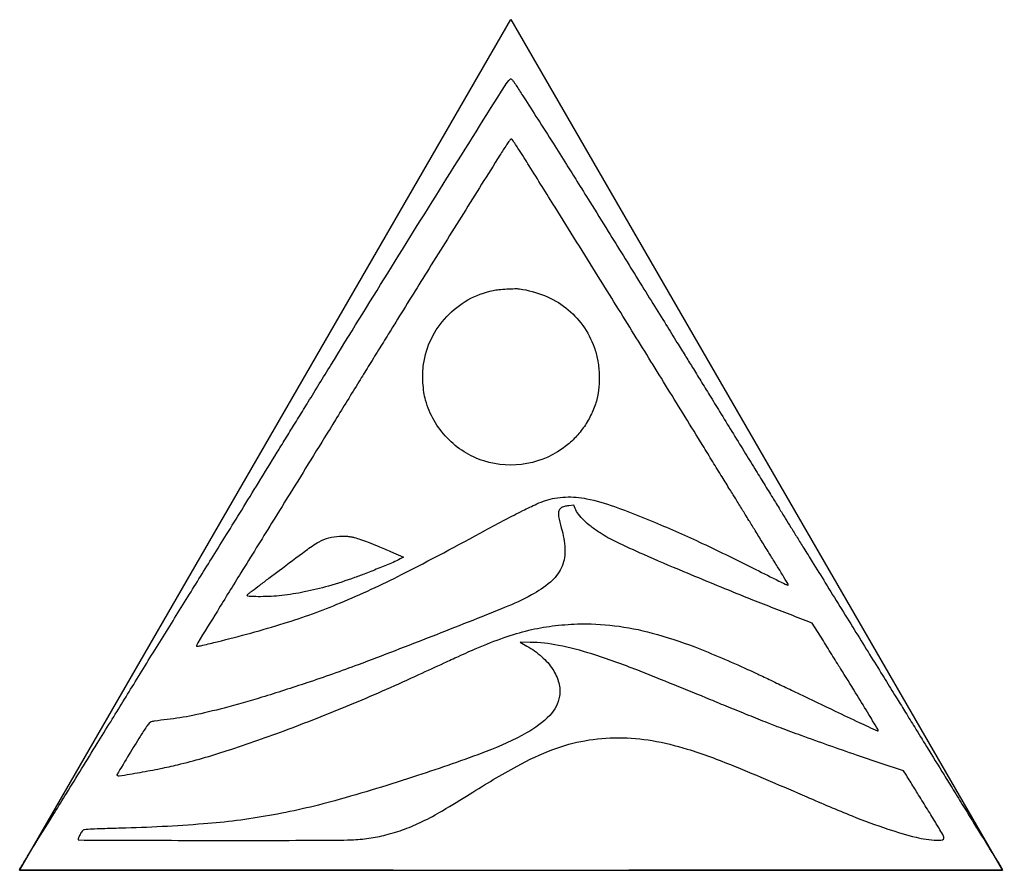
# Model space of a CAD drawing. Header units: millimetres. Extents: x 7 to 202, y 10 to 284.
# Drawn here: x 152.5 to 197.5, y 57.03 to 96 of the extents above; entities that cross this region are included whole.
import ezdxf

# ---------------------------------------------------------------- set-up
doc = ezdxf.new("R2010")
doc.units = ezdxf.units.MM
doc.layers.add('CUT', color=1, linetype='Continuous')
doc.layers.add('ENGRAVE', color=7, linetype='Continuous')

msp = doc.modelspace()

# ---------------------------------------------------------------- linework, layer by layer
at = {"layer": 'CUT'}
msp.add_lwpolyline([(152.5, 57.029), (175, 96), (197.5, 57.029)], close=True, dxfattribs=at)
at = {"layer": 'ENGRAVE', "extrusion": (0, 0, -1)}
for points in [[(-175.273, 92.931, 0.00239), (-175.578, 92.458, 0.000308), (-176.225, 91.441, 0.000389), (-176.927, 90.334, 0.000566), (-177.545, 89.357, 0.001004), (-178.022, 88.596, 0.000539), (-178.608, 87.656, 0.000328), (-179.449, 86.302, 0.000079), (-180.84, 84.056, -0.000048), (-181.496, 82.998, -0.000062), (-182.097, 82.028, -0.000046), (-182.601, 81.215, -0.000558), (-182.796, 80.902, 0.001221), (-182.97, 80.621, 0.000207), (-183.301, 80.083, 0.000226), (-183.69, 79.451, 0.000201), (-184.094, 78.794, -0.000191), (-184.553, 78.046, -0.000106), (-185.113, 77.134, -0.000106), (-185.68, 76.212, -0.000171), (-186.163, 75.427, 0.000093), (-186.59, 74.735, 0.000117), (-186.984, 74.095, 0.000092), (-187.314, 73.559, 0.00096), (-187.449, 73.338, -0.001425), (-187.573, 73.135, -0.00023), (-187.817, 72.74, -0.000254), (-188.105, 72.275, -0.000224), (-188.406, 71.79, 0.000224), (-188.796, 71.162, 0.000066), (-189.393, 70.199, 0.000066), (-190.064, 69.115, 0.000071), (-190.719, 68.056, -0.000018), (-191.349, 67.039, -0.000022), (-191.943, 66.079, -0.000019), (-192.444, 65.269, -0.00014), (-192.683, 64.884, 0.000329), (-193.067, 64.263, 0.00025), (-193.487, 63.583, 0.000175), (-194.03, 62.701, 0.000057), (-194.831, 61.401, -0.000219), (-195.247, 60.724, -0.000148), (-195.724, 59.952, -0.000149), (-196.185, 59.206, -0.000296), (-196.551, 58.615, 0.00011), (-197.184, 57.592, 0.002073), (-197.381, 57.271, 0.002468), (-197.49, 57.091, 0.134884), (-197.5, 57.053, 0.413894), (-197.49, 57.043, 0.000001), (-190.891, 57.036, 0.00017), (-183.628, 57.031, 0.000102), (-175, 57.029, 0.000098), (-166.372, 57.031, 0.000164), (-159.109, 57.036, 0.000001), (-152.51, 57.043, 0.413905), (-152.5, 57.053, 0.137132), (-152.513, 57.1, 0.000532), (-152.808, 57.585, 0.001624), (-153.245, 58.297, 0.000271), (-154.089, 59.66, -0.000312), (-154.643, 60.555, -0.00016), (-155.336, 61.678, -0.000159), (-156.048, 62.833, -0.000241), (-156.668, 63.839, 0.000365), (-157.792, 65.664, 0.000302), (-158.993, 67.608, 0.0003), (-160.204, 69.562, 0.000348), (-161.36, 71.423, -0.000605), (-161.976, 72.417, -0.000427), (-162.667, 73.535, -0.000382), (-163.437, 74.786, -0.000277), (-164.294, 76.182, 0.000354), (-164.463, 76.458, 0.000197), (-164.669, 76.793, 0.000197), (-164.878, 77.132, 0.00032), (-165.056, 77.42, -0.000484), (-165.285, 77.79, -0.000083), (-165.716, 78.49, -0.000091), (-166.222, 79.313, -0.000081), (-166.748, 80.167, 0.001101), (-169.356, 84.389, 0.001002), (-172.065, 88.734, 0.000146), (-174.731, 92.987, 0.053212), (-174.96, 93.279, 0.320921), (-175, 93.286, 0.099034), (-175.051, 93.248, 0.034016), (-175.128, 93.149, 0.004692)], [(-174.795, 90.264, -0.007199), (-174.491, 89.793, -0.000117), (-172.821, 87.122, -0.000351), (-171.142, 84.431, -0.000568), (-169.719, 82.141, -0.000394), (-169.379, 81.591, -0.000176), (-168.933, 80.868, -0.000174), (-168.461, 80.104, -0.000237), (-168.036, 79.413, 0.000212), (-166.965, 77.671, 0.000257), (-165.959, 76.038, 0.000269), (-164.992, 74.472, 0.000282), (-164.038, 72.932, -0.000331), (-162.633, 70.662, -0.000711), (-161.553, 68.909, -0.000129), (-160.653, 67.445, -0.046012), (-160.597, 67.33, -0.480254), (-160.614, 67.299, -0.081543), (-160.692, 67.3, -0.014324), (-160.885, 67.341, -0.000625), (-161.552, 67.502, -0.015369), (-164.606, 68.347, -0.023465), (-167.191, 69.282, -0.019543), (-169.992, 70.579, -0.007245), (-173.833, 72.612, 0.004058), (-174.743, 73.102, 0.006337), (-175.536, 73.507, 0.00684), (-176.181, 73.815, 0.027779), (-176.586, 73.976, 0.039845), (-177.012, 74.08, 0.029987), (-177.491, 74.13, 0.02925), (-177.987, 74.121, 0.032109), (-178.463, 74.055, 0.036489), (-179.74, 73.693, 0.011787), (-181.572, 72.977, 0.010593), (-183.761, 72.006, 0.007188), (-186.213, 70.813, -0.000293), (-187.267, 70.281, -0.00773), (-187.552, 70.144, -0.03744), (-187.676, 70.097, -0.620966), (-187.698, 70.122, -0.045062), (-187.677, 70.165, -0.000254), (-187.441, 70.553, -0.00109), (-187.171, 70.994, -0.000692), (-186.854, 71.507, 0.000236), (-186.516, 72.052, 0.000243), (-186.183, 72.593, 0.000234), (-185.894, 73.061, 0.001033), (-185.724, 73.338, -0.000577), (-185.589, 73.559, -0.000406), (-185.437, 73.807, -0.00041), (-185.291, 74.044, -0.000861), (-185.177, 74.228, 0.001072), (-185.026, 74.472, 0.000109), (-184.668, 75.052, 0.000136), (-184.242, 75.745, 0.000108), (-183.783, 76.491, -0.000441), (-182.174, 79.105, -0.000516), (-180.642, 81.582, -0.000471), (-178.993, 84.236, -0.000278), (-177.02, 87.403, -0.000311), (-175.837, 89.296, -0.003414), (-175.357, 90.052, -0.002212), (-175.06, 90.507, -0.332892), (-175.005, 90.527, -0.142019), (-174.981, 90.511, -0.008979), (-174.925, 90.444, -0.012628), (-174.862, 90.361, -0.009018)], [(-175.387, 83.666, 0.060152), (-176.538, 83.358, 0.070717), (-177.516, 82.795, 0.072342), (-178.282, 81.994, 0.067204), (-178.81, 80.989, 0.042347), (-178.963, 80.427, 0.032376), (-179.037, 79.794, 0.032598), (-179.028, 79.162, 0.045516), (-178.932, 78.606, 0.041522), (-178.718, 78.009, 0.038236), (-178.404, 77.437, 0.038238), (-178.006, 76.921, 0.041542), (-177.544, 76.486, 0.122654), (-175.732, 75.66, 0.124465), (-173.755, 75.786, 0.124495), (-172.076, 76.837, 0.122748), (-171.087, 78.566, 0.034548), (-171.012, 78.927, 0.0199), (-170.969, 79.369, 0.019788), (-170.961, 79.82, 0.03031), (-170.993, 80.21, 0.077794), (-171.352, 81.38, 0.075758), (-172.055, 82.397, 0.075541), (-173.03, 83.16, 0.076652), (-174.184, 83.595, 0.027367), (-174.441, 83.634, 0.009786), (-174.811, 83.663, 0.009084), (-175.175, 83.678, 0.040843)], [(-177.313, 73.645, -0.127002), (-177.206, 73.528, -0.128389), (-177.17, 73.373, -0.053155), (-177.203, 73.119, -0.006875), (-177.34, 72.588, 0.064319), (-177.47, 71.644, 0.113434), (-177.3, 70.879, 0.10648), (-176.803, 70.233, 0.052126), (-175.941, 69.645, 0.028076), (-174.704, 69.064, 0.002283), (-171.374, 67.743, 0.003321), (-168.002, 66.448, 0.009728), (-165.656, 65.617, 0.005835), (-163.591, 64.957, 0.010242), (-161.867, 64.466, 0.012335), (-160.428, 64.126, 0.023372), (-159.252, 63.935, -0.002113), (-158.682, 63.868, -0.051451), (-158.526, 63.832, -0.129802), (-158.428, 63.767, -0.032724), (-158.31, 63.615, -0.010586), (-158.019, 63.166, -0.00206), (-157.516, 62.344, -0.000159), (-156.952, 61.412, -0.372912), (-156.957, 61.383, -0.216901), (-157.061, 61.356, -0.001433), (-158.012, 61.519, -0.006177), (-158.947, 61.694, -0.010069), (-159.736, 61.868, -0.019889), (-161.999, 62.513, -0.010113), (-164.792, 63.492, -0.009576), (-167.809, 64.686, -0.009539), (-170.782, 65.997, 0.000265), (-171.94, 66.533, 0.001307), (-172.594, 66.833, 0.002297), (-173.044, 67.035, 0.003638), (-173.431, 67.204, 0.016431), (-174.692, 67.695, 0.025487), (-175.812, 68.026, 0.027456), (-176.895, 68.225, 0.024103), (-178.041, 68.315, 0.038251), (-179.737, 68.237, 0.034501), (-181.463, 67.902, 0.028169), (-183.417, 67.261, 0.013731), (-185.834, 66.237, 0.003056), (-186.208, 66.063, 0.000774), (-186.815, 65.776, 0.000789), (-187.506, 65.446, 0.000798), (-188.194, 65.116, -0.000889), (-189.846, 64.322, -0.002916), (-190.941, 63.806, -0.000599), (-191.782, 63.417, -0.547288), (-191.812, 63.436, -0.136767), (-191.795, 63.498, -0.000351), (-191.328, 64.269, -0.002054), (-190.778, 65.167, -0.001087), (-190.09, 66.276, 0.000165), (-189.949, 66.503, 0.000056), (-189.744, 66.831, 0.000056), (-189.518, 67.194, 0.000064), (-189.303, 67.54), (-188.794, 68.359), (-188.513, 68.465, 0.002555), (-188.028, 68.65, 0.000379), (-187.053, 69.03, 0.000336), (-186.072, 69.413, 0.003304), (-185.66, 69.577, 0.001799), (-182.908, 70.708, 0.005695), (-181.077, 71.492, 0.007778), (-179.816, 72.073, 0.031689), (-179.08, 72.485, 0.019906), (-178.664, 72.778, 0.031179), (-178.335, 73.065, 0.0368), (-178.091, 73.344, 0.062475), (-177.937, 73.613), (-177.877, 73.755), (-177.641, 73.73, -0.018759), (-177.544, 73.716, -0.01836), (-177.447, 73.695, -0.018603), (-177.364, 73.67, -0.063344)], [(-167.825, 72.276, 0.020447), (-168.108, 72.192, 0.009845), (-168.465, 72.061, 0.007679), (-168.913, 71.88, 0.00356), (-169.489, 71.63), (-170.077, 71.371), (-169.927, 71.294, 0.017939), (-169.597, 71.139, 0.003442), (-168.988, 70.884, 0.003917), (-168.346, 70.627, 0.008077), (-167.84, 70.437, 0.015349), (-166.647, 70.054, 0.020179), (-165.536, 69.782, 0.022083), (-164.5, 69.619, 0.028107), (-163.535, 69.566, 0.004398), (-163.085, 69.57, 0.082256), (-162.946, 69.596, 0.514769), (-162.931, 69.65, 0.067679), (-163.034, 69.747, -0.005819), (-163.145, 69.829, -0.000309), (-163.497, 70.095, -0.000486), (-163.915, 70.412, -0.000354), (-164.379, 70.764, 0.003954), (-165.602, 71.68, 0.029442), (-166.21, 72.075, 0.061112), (-166.661, 72.263, 0.060106), (-167.145, 72.338, 0.011301), (-167.345, 72.34, 0.019539), (-167.511, 72.331, 0.0215), (-167.665, 72.311, 0.018112)], [(-175.727, 67.305, 0.051664), (-176.409, 66.817, 0.067306), (-176.911, 66.236, 0.077319), (-177.191, 65.615, 0.107921), (-177.223, 65.009, 0.157261), (-176.772, 64.127, 0.068933), (-175.713, 63.326, 0.03856), (-173.867, 62.472, 0.009596), (-170.724, 61.37, 0.011496), (-166.936, 60.22, 0.024101), (-163.935, 59.537, 0.024656), (-160.926, 59.155, 0.012619), (-157.124, 58.958, -0.00135), (-156.299, 58.934, -0.005746), (-155.806, 58.913, -0.004009), (-155.469, 58.892, -0.162683), (-155.402, 58.864, -0.074183), (-155.329, 58.779, -0.022781), (-155.246, 58.632, -0.014932), (-155.175, 58.48, -0.307524), (-155.184, 58.433, -0.197603), (-155.215, 58.42, -0.000032), (-157.078, 58.411, -0.000745), (-159.141, 58.405, -0.00045), (-161.586, 58.402, -0.000347), (-166.326, 58.406, -0.007853), (-167.691, 58.429, -0.02708), (-168.492, 58.499, -0.02789), (-169.273, 58.655, -0.024236), (-170.13, 58.921, -0.025998), (-170.937, 59.263, -0.019971), (-171.862, 59.761, -0.007423), (-173.123, 60.531, 0.014202), (-175.277, 61.806, 0.036299), (-176.921, 62.568, 0.046864), (-178.385, 62.969, 0.04378), (-179.932, 63.103, 0.041972), (-181.465, 62.972, 0.033952), (-183.07, 62.585, 0.02138), (-185.182, 61.82, 0.005414), (-188.543, 60.395, -0.007205), (-190.621, 59.522, -0.015321), (-192.259, 58.92, -0.019397), (-193.546, 58.546, -0.051889), (-194.49, 58.412, -0.042436), (-194.755, 58.425, -0.396034), (-194.821, 58.506, -0.115817), (-194.769, 58.674, -0.004469), (-194.432, 59.236, -0.000473), (-194.018, 59.911, -0.000529), (-193.618, 60.56, -0.000466), (-193.276, 61.113, -0.003144), (-193.104, 61.385), (-192.978, 61.583), (-191.902, 61.941, 0.002952), (-190.827, 62.306, 0.001725), (-189.543, 62.756, 0.001721), (-188.294, 63.203, 0.00379), (-187.343, 63.555, 0.003709), (-186.753, 63.783, 0.001207), (-185.886, 64.129, 0.001233), (-184.956, 64.506, 0.001754), (-184.132, 64.845, -0.004435), (-180.806, 66.193, -0.017058), (-178.705, 66.941, -0.02739), (-177.176, 67.336, -0.047394), (-175.872, 67.472), (-175.427, 67.476)]]:
    msp.add_lwpolyline(points, format="xyb", close=True, dxfattribs=at)

doc.saveas('drawing.dxf')
